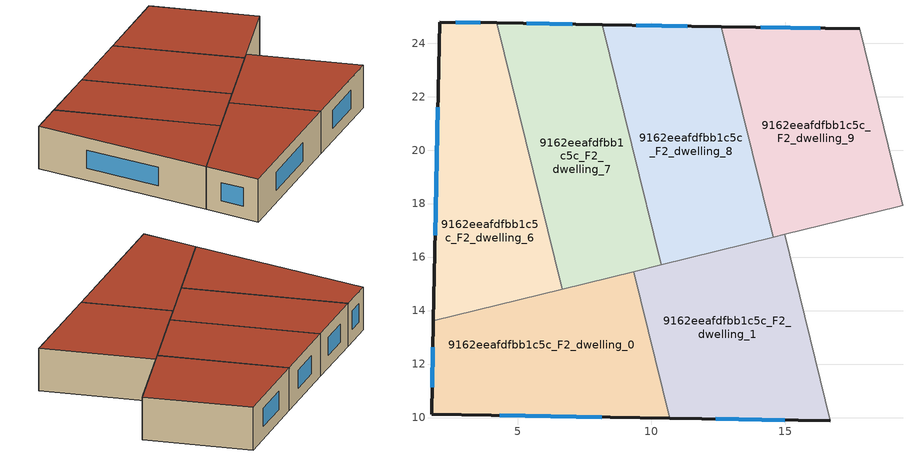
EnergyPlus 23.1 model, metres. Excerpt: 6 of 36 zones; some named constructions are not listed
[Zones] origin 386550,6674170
9162eeafdfbb1c5c_F2_dwelling_0
 floor to 9162eeafdfbb1c5c_F1_dwelling_0 (EU_floor_Construction): 9.34,15.46 10.68,9.98 1.78,10.13 1.85,13.62 z6
 wall outside (EU_wall_Construction): 1.85,13.62 1.78,10.13 10.68,9.98 z6:9
 wall to 9162eeafdfbb1c5c_F2_dwelling_1 (EU_wall_Construction): 10.68,9.98 9.34,15.46 z6:9
 wall to 9162eeafdfbb1c5c_F2_dwelling_6 (EU_wall_Construction): 6.66,14.8 1.85,13.62 z6:9
 wall to 9162eeafdfbb1c5c_F2_dwelling_7 (EU_wall_Construction): 9.34,15.46 6.66,14.8 z6:9
 window (EU_Window_Construction): 4.32,10.09 8.14,10.02 / 1.83,12.62 1.8,11.13 z6.86:8.14
 roof outside (EU_roof_Construction): 10.68,9.98 9.34,15.46 1.85,13.62 1.78,10.13 z9
9162eeafdfbb1c5c_F2_dwelling_1
 floor to 9162eeafdfbb1c5c_F1_dwelling_1 (EU_floor_Construction): 14.98,16.85 16.7,9.87 10.68,9.98 9.34,15.46 z6
 wall outside (EU_wall_Construction): 10.68,9.98 16.7,9.87 z6:9
 wall to 9162eeafdfbb1c5c_F2_dwelling_2 (EU_wall_Construction): 16.7,9.87 14.98,16.85 z6:9
 wall to 9162eeafdfbb1c5c_F2_dwelling_8 (EU_wall_Construction): 14.55,16.74 10.38,15.71 z6:9
 wall to 9162eeafdfbb1c5c_F2_dwelling_9 (EU_wall_Construction): 14.98,16.85 14.55,16.74 z6:9
 wall to 9162eeafdfbb1c5c_F2_dwelling_7 (EU_wall_Construction): 10.38,15.71 9.34,15.46 z6:9
 window (EU_Window_Construction): 12.4,9.95 14.98,9.9 z6.86:8.14
 roof outside (EU_roof_Construction): 16.7,9.87 14.98,16.85 9.34,15.46 10.68,9.98 z9
9162eeafdfbb1c5c_F2_dwelling_6
 floor to 9162eeafdfbb1c5c_F1_dwelling_6 (EU_floor_Construction): 4.22,24.75 6.66,14.8 1.85,13.62 2.08,24.79 z6
 wall outside (EU_wall_Construction): 4.22,24.75 2.08,24.79 1.85,13.62 z6:9
 wall to 9162eeafdfbb1c5c_F2_dwelling_7 (EU_wall_Construction): 6.66,14.8 4.22,24.75 z6:9
 window (EU_Window_Construction): 2.02,21.6 1.92,16.81 / 3.61,24.76 2.69,24.78 z6.86:8.14
 roof outside (EU_roof_Construction): 6.66,14.8 4.22,24.75 2.08,24.79 1.85,13.62 z9
9162eeafdfbb1c5c_F2_dwelling_7
 floor to 9162eeafdfbb1c5c_F1_dwelling_7 (EU_floor_Construction): 8.17,24.69 10.38,15.71 6.66,14.8 4.22,24.75 z6
 wall outside (EU_wall_Construction): 8.17,24.69 4.22,24.75 z6:9
 wall to 9162eeafdfbb1c5c_F2_dwelling_8 (EU_wall_Construction): 10.38,15.71 8.17,24.69 z6:9
 window (EU_Window_Construction): 7.04,24.71 5.35,24.73 z6.86:8.14
 roof outside (EU_roof_Construction): 10.38,15.71 8.17,24.69 4.22,24.75 6.66,14.8 z9
9162eeafdfbb1c5c_F2_dwelling_8
 floor to 9162eeafdfbb1c5c_F1_dwelling_8 (EU_floor_Construction): 12.62,24.62 14.55,16.74 10.38,15.71 8.17,24.69 z6
 wall outside (EU_wall_Construction): 12.62,24.62 8.17,24.69 z6:9
 wall to 9162eeafdfbb1c5c_F2_dwelling_9 (EU_wall_Construction): 14.55,16.74 12.62,24.62 z6:9
 window (EU_Window_Construction): 11.35,24.64 9.44,24.67 z6.86:8.14
 roof outside (EU_roof_Construction): 14.55,16.74 12.62,24.62 8.17,24.69 10.38,15.71 z9
9162eeafdfbb1c5c_F2_dwelling_9
 floor to 9162eeafdfbb1c5c_F1_dwelling_9 (EU_floor_Construction): 17.79,24.54 19.41,17.94 14.55,16.74 12.62,24.62 z6
 wall outside (EU_wall_Construction): 17.79,24.54 12.62,24.62 z6:9
 wall to 9162eeafdfbb1c5c_F2_dwelling_10 (EU_wall_Construction): 19.41,17.94 17.79,24.54 z6:9
 wall to 9162eeafdfbb1c5c_F2_dwelling_2 (EU_wall_Construction): 14.98,16.85 19.22,17.89 z6:9
 wall to 9162eeafdfbb1c5c_F2_dwelling_3 (EU_wall_Construction): 19.22,17.89 19.41,17.94 z6:9
 window (EU_Window_Construction): 16.31,24.56 14.09,24.59 z6.86:8.14
 roof outside (EU_roof_Construction): 19.41,17.94 17.79,24.54 12.62,24.62 14.55,16.74 z9
[HVACTEMPLATE:THERMOSTAT] Constant Heating Setpoint=20; Constant Cooling Setpoint=50
EU_HeatOnly_9162eeafdfbb1c5c_F0_dwelling_0; EU_HeatOnly_9162eeafdfbb1c5c_F0_dwelling_1; EU_HeatOnly_9162eeafdfbb1c5c_F0_dwelling_2; EU_HeatOnly_9162eeafdfbb1c5c_F0_dwelling_3; EU_HeatOnly_9162eeafdfbb1c5c_F0_dwelling_4; EU_HeatOnly_9162eeafdfbb1c5c_F0_dwelling_5; EU_HeatOnly_9162eeafdfbb1c5c_F0_dwelling_6; EU_HeatOnly_9162eeafdfbb1c5c_F0_dwelling_7; EU_HeatOnly_9162eeafdfbb1c5c_F0_dwelling_8; EU_HeatOnly_9162eeafdfbb1c5c_F0_dwelling_9; EU_HeatOnly_9162eeafdfbb1c5c_F0_dwelling_10; EU_HeatOnly_9162eeafdfbb1c5c_F0_dwelling_11; EU_HeatOnly_9162eeafdfbb1c5c_F1_dwelling_0; EU_HeatOnly_9162eeafdfbb1c5c_F1_dwelling_1; EU_HeatOnly_9162eeafdfbb1c5c_F1_dwelling_2; EU_HeatOnly_9162eeafdfbb1c5c_F1_dwelling_3; EU_HeatOnly_9162eeafdfbb1c5c_F1_dwelling_4; EU_HeatOnly_9162eeafdfbb1c5c_F1_dwelling_5; EU_HeatOnly_9162eeafdfbb1c5c_F1_dwelling_6; EU_HeatOnly_9162eeafdfbb1c5c_F1_dwelling_7; EU_HeatOnly_9162eeafdfbb1c5c_F1_dwelling_8; EU_HeatOnly_9162eeafdfbb1c5c_F1_dwelling_9; EU_HeatOnly_9162eeafdfbb1c5c_F1_dwelling_10; EU_HeatOnly_9162eeafdfbb1c5c_F1_dwelling_11; EU_HeatOnly_9162eeafdfbb1c5c_F2_dwelling_0; EU_HeatOnly_9162eeafdfbb1c5c_F2_dwelling_1; EU_HeatOnly_9162eeafdfbb1c5c_F2_dwelling_2; EU_HeatOnly_9162eeafdfbb1c5c_F2_dwelling_3; EU_HeatOnly_9162eeafdfbb1c5c_F2_dwelling_4; EU_HeatOnly_9162eeafdfbb1c5c_F2_dwelling_5; EU_HeatOnly_9162eeafdfbb1c5c_F2_dwelling_6; EU_HeatOnly_9162eeafdfbb1c5c_F2_dwelling_7; EU_HeatOnly_9162eeafdfbb1c5c_F2_dwelling_8; EU_HeatOnly_9162eeafdfbb1c5c_F2_dwelling_9; EU_HeatOnly_9162eeafdfbb1c5c_F2_dwelling_10; EU_HeatOnly_9162eeafdfbb1c5c_F2_dwelling_11
[SCHEDULE:CONSTANT]
Name | Hourly Value
EU_AlwaysOn | 1
EU_CoolingOff | 0
[SCHEDULE:FILE] Column Number=1; Rows to Skip at Top=0; Number of Hours of Data=8760; Column Separator=Comma; Interpolate to Timestep=No; Minutes per Item=60; Adjust Schedule for Daylight Savings=Yes
Name | File
EU_Step8_GainSchedule_9162eeafdfbb1c5c_F2_dwelling_8_f000 | ../../schedules/9162eeafdfbb1c5c/9162eeafdfbb1c5c_F2_dwelling_8_f000_gain.csv
EU_Step8_GainSchedule_9162eeafdfbb1c5c_F2_dwelling_9_f000 | ../../schedules/9162eeafdfbb1c5c/9162eeafdfbb1c5c_F2_dwelling_9_f000_gain.csv
EU_Step8_GainSchedule_9162eeafdfbb1c5c_F2_dwelling_10_f000 | ../../schedules/9162eeafdfbb1c5c/9162eeafdfbb1c5c_F2_dwelling_10_f000_gain.csv
EU_Step8_GainSchedule_9162eeafdfbb1c5c_F2_dwelling_11_f000 | ../../schedules/9162eeafdfbb1c5c/9162eeafdfbb1c5c_F2_dwelling_11_f000_gain.csv
